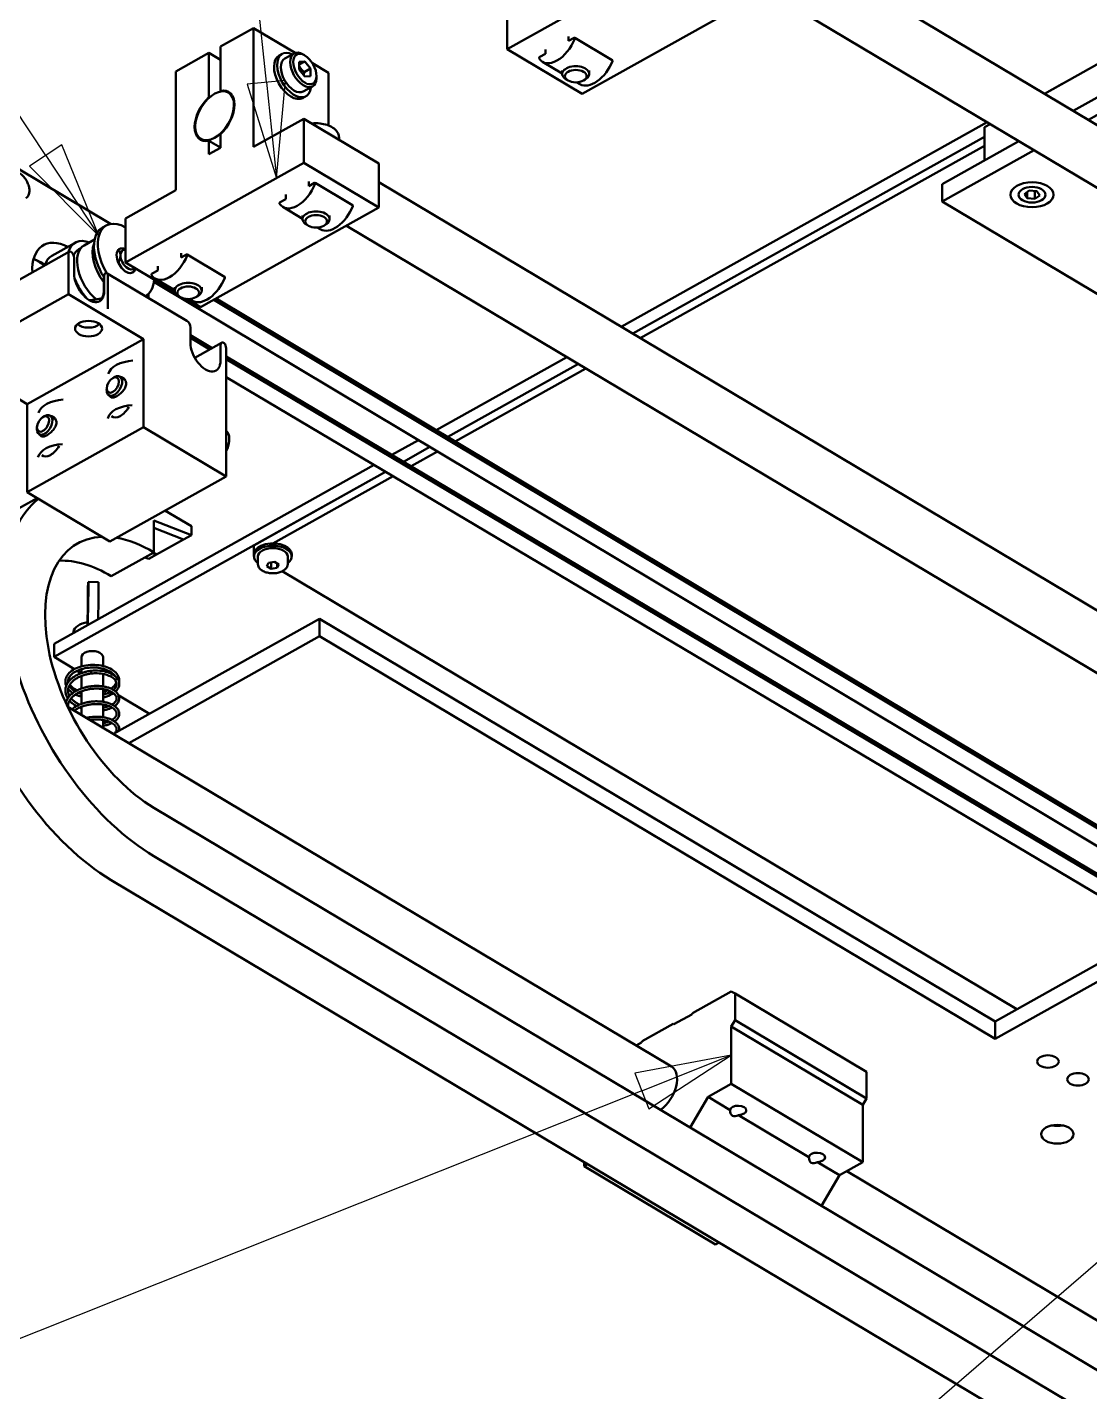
# Model space of a CAD drawing. Header units: millimetres. Extents: x -2685 to 3000, y -4484 to 2121.
# Drawn here: x 2068.2 to 2265.2, y 578.8 to 831.8 of the extents above; entities that cross this region are included whole.
import ezdxf

# ---------------------------------------------------------------- set-up
doc = ezdxf.new("R2010")
doc.units = ezdxf.units.MM
doc.header["$LTSCALE"] = 7.142857
doc.layers.add('Symbol (ISO)', color=7, linetype='Continuous', lineweight=25)
doc.layers.add('Visible (ISO)', color=7, linetype='Continuous', lineweight=50)

# ---------------------------------------------------------------- blocks, each defined once
blk = doc.blocks.new('Balloon19')
at = {"layer": 'Symbol (ISO)'}
for p, q in [((307.822, 89.769), (305.315, 89.308)), ((305.5, 88.844), (307.822, 89.769)), ((305.685, 88.379), (307.822, 89.769)), ((305.315, 89.308), (305.685, 88.379)), ((305.5, 88.844), (253.105, 67.97))]:
    blk.add_line(p, q, dxfattribs=at)
at = {"layer": 'Symbol (ISO)', "flags": 128}
blk.add_lwpolyline([(305.685, 88.379), (307.822, 89.769)], dxfattribs=at)
at = {"layer": 'Symbol (ISO)'}
blk.add_solid([(305.685, 88.379), (307.822, 89.769), (305.315, 89.308), (305.685, 88.379)], dxfattribs=at)
blk = doc.blocks.new('Balloon21')
at = {"layer": 'Symbol (ISO)'}
for p, q in [((290.029, 113.124), (274.11, 137.153)), ((290.446, 113.4), (289.612, 112.848)), ((291.409, 111.04), (290.446, 113.4)), ((290.029, 113.124), (291.409, 111.04)), ((289.612, 112.848), (291.409, 111.04))]:
    blk.add_line(p, q, dxfattribs=at)
at = {"layer": 'Symbol (ISO)', "flags": 128}
blk.add_lwpolyline([(289.612, 112.848), (291.409, 111.04)], dxfattribs=at)
at = {"layer": 'Symbol (ISO)'}
blk.add_solid([(289.612, 112.848), (291.409, 111.04), (290.446, 113.4), (289.612, 112.848)], dxfattribs=at)
blk = doc.blocks.new('Balloon22')
at = {"layer": 'Symbol (ISO)'}
blk.add_line((321.123, 87.676), (291.46, 62.058), dxfattribs=at)
blk = doc.blocks.new('Balloon24')
at = {"layer": 'Symbol (ISO)'}
for p, q in [((295.757, 115.022), (293.189, 139.787)), ((296.254, 115.073), (295.259, 114.97)), ((295.259, 114.97), (296.015, 112.535)), ((295.757, 115.022), (296.015, 112.535)), ((296.015, 112.535), (296.254, 115.073))]:
    blk.add_line(p, q, dxfattribs=at)
at = {"layer": 'Symbol (ISO)', "flags": 128}
blk.add_lwpolyline([(295.259, 114.97), (296.015, 112.535)], dxfattribs=at)
at = {"layer": 'Symbol (ISO)'}
blk.add_solid([(295.259, 114.97), (296.015, 112.535), (296.254, 115.073), (295.259, 114.97)], dxfattribs=at)

msp = doc.modelspace()

# ---------------------------------------------------------------- linework, layer by layer
at = {"layer": 'Visible (ISO)'}
for p, q in [((2157.19, 827.748), (2197.42, 850.239)), ((2379.453, 746.33), (2211.333, 846.571)), ((2211.333, 841.943), (2171.103, 819.453)), ((2374.332, 737.741), (2205.261, 838.549)), ((2157.19, 835.913), (2157.19, 827.748)), ((2110.135, 831.652), (2104.029, 828.238)), ((2110.135, 809.607), (2110.135, 831.652)), ((2110.135, 831.652), (2117.882, 827.033)), ((2168.571, 829.268), (2168.571, 830.092)), ((2169.592, 829.839), (2168.571, 829.268)), ((2169.695, 829.847), (2176.651, 825.7)), ((2256.766, 819.482), (2278.352, 831.55)), ((2262.094, 816.305), (2287.03, 830.246)), ((2104.029, 828.238), (2104.029, 820.013)), ((2157.19, 827.748), (2171.103, 819.453)), ((2164.26, 827.682), (2164.26, 826.858)), ((2101.873, 827.033), (2095.767, 823.62)), ((2101.873, 818.809), (2101.873, 827.033)), ((2101.873, 827.033), (2104.029, 825.748)), ((2114.895, 826.533), (2115.47, 826.854)), ((2117.682, 826.946), (2115.958, 825.982)), ((2118.634, 824.882), (2119.678, 825.465)), ((2118.634, 825.38), (2119.678, 825.465)), ((2118.634, 823.966), (2118.634, 825.38)), ((2119.643, 826.602), (2119.352, 826.771)), ((2119.678, 825.465), (2120.721, 824.136)), ((2121.091, 825.119), (2124.048, 823.357)), ((2164.26, 826.858), (2163.239, 826.287)), ((2163.721, 825.39), (2167.394, 823.201)), ((2287.03, 826.98), (2264.921, 814.62)), ((2095.767, 823.62), (2095.767, 801.574)), ((2119.678, 822.637), (2118.634, 823.966)), ((2119.572, 823.494), (2120.721, 824.136)), ((2120.721, 822.722), (2119.678, 822.637)), ((2120.721, 824.136), (2120.721, 822.722)), ((2121.833, 822.686), (2121.824, 822.349)), ((2124.048, 823.357), (2124.048, 813.593)), ((2167.394, 823.798), (2167.394, 823.131)), ((2172.394, 823.798), (2172.394, 823.131)), ((2104.029, 820.013), (2104.196, 819.914)), ((2106.133, 819.312), (2105.512, 819.683)), ((2121.098, 820.836), (2119.374, 819.872)), ((2168.473, 821.91), (2168.126, 822.111)), ((2170.116, 821.578), (2170.678, 821.243)), ((2171.314, 821.91), (2171.661, 822.111)), ((2260.033, 821.309), (2256.766, 819.482)), ((2101.873, 818.809), (2101.959, 818.757)), ((2119.287, 818.677), (2119.862, 818.999)), ((2119.474, 814.828), (2110.135, 809.607)), ((2119.474, 806.663), (2119.474, 814.828)), ((2119.474, 814.828), (2133.387, 806.532)), ((2178.33, 776.265), (2246.14, 814.175)), ((2246.688, 813.848), (2245.665, 813.276)), ((2245.665, 813.276), (2245.665, 807.12)), ((2101.012, 810.723), (2100.39, 811.094)), ((2101.873, 808.254), (2101.873, 810.763)), ((2101.873, 810.763), (2104.029, 809.478)), ((2104.029, 811.968), (2104.029, 809.459)), ((2126.011, 811.335), (2126.011, 810.93)), ((2180.45, 775.001), (2245.665, 811.46)), ((2180.45, 775.001), (2245.665, 811.46)), ((2181.863, 774.158), (2245.665, 809.827)), ((2237.819, 802.734), (2252.016, 810.671)), ((2083.652, 795.336), (2061.499, 808.545)), ((2104.029, 809.459), (2101.873, 808.254)), ((2254.843, 808.986), (2237.819, 799.468)), ((2086.428, 788.188), (2119.474, 806.663)), ((2119.474, 806.663), (2133.387, 798.367)), ((2133.387, 806.532), (2133.387, 798.367)), ((2120.438, 802.359), (2120.438, 803.183)), ((2121.459, 802.93), (2120.438, 802.359)), ((2121.562, 802.939), (2128.518, 798.791)), ((2352.054, 672.683), (2133.387, 803.062)), ((2237.819, 802.734), (2237.819, 799.468)), ((2095.767, 801.574), (2086.428, 796.353)), ((2116.128, 799.949), (2115.106, 799.378)), ((2116.128, 800.773), (2116.128, 799.949)), ((2237.819, 799.468), (2376.946, 716.515)), ((2253.046, 800.866), (2253.945, 801.518)), ((2253.575, 800.091), (2253.046, 800.866)), ((2253.575, 800.091), (2253.575, 801.25)), ((2255.003, 799.967), (2253.575, 800.091)), ((2253.945, 801.518), (2255.373, 801.395)), ((2255.003, 799.967), (2255.003, 801.427)), ((2255.901, 800.619), (2255.003, 799.967)), ((2255.373, 801.395), (2255.901, 800.619)), ((2133.387, 798.367), (2100.34, 779.893)), ((2115.589, 798.482), (2119.261, 796.292)), ((2119.261, 796.889), (2119.261, 796.223)), ((2124.261, 796.889), (2124.261, 796.223)), ((2082.146, 794.656), (2082.865, 795.058)), ((2086.428, 796.353), (2086.428, 788.188)), ((2120.34, 795.002), (2119.993, 795.202)), ((2121.983, 794.669), (2122.545, 794.334)), ((2123.182, 795.002), (2123.529, 795.202)), ((2346.933, 664.094), (2127.373, 795.005)), ((2072.807, 789.435), (2077.117, 791.845)), ((2078.766, 791.356), (2080.706, 792.44)), ((2061.707, 782.168), (2076.075, 790.2)), ((2075.867, 789.742), (2075.867, 782.284)), ((2077.801, 790.623), (2078.133, 790.809)), ((2096.731, 789.106), (2096.731, 789.93)), ((2097.752, 789.677), (2096.731, 789.106)), ((2097.855, 789.685), (2104.811, 785.538)), ((2076.911, 786.153), (2076.911, 789.011)), ((2086.428, 788.188), (2095.59, 782.725)), ((2092.42, 787.52), (2092.42, 786.696)), ((2082.403, 785.652), (2082.403, 782.794)), ((2082.476, 785.692), (2082.476, 782.835)), ((2082.648, 786.131), (2082.683, 786.15)), ((2083.171, 779.562), (2083.171, 786.094)), ((2097.78, 777.384), (2083.171, 786.094)), ((2092.42, 786.696), (2091.399, 786.125)), ((2313.928, 651.614), (2091.694, 784.607)), ((2091.882, 785.228), (2095.554, 783.039)), ((2054.315, 770.236), (2075.867, 782.284)), ((2075.867, 782.284), (2089.78, 773.989)), ((2090.139, 781.94), (2090.184, 781.965)), ((2090.716, 781.596), (2090.716, 782.366)), ((2095.554, 783.635), (2095.554, 782.969)), ((2096.633, 781.748), (2096.286, 781.949)), ((2099.474, 781.748), (2099.821, 781.949)), ((2100.554, 783.635), (2100.554, 782.969)), ((2097.78, 781.419), (2100.34, 779.893)), ((2098.276, 781.416), (2098.838, 781.08)), ((2316.801, 653.221), (2102.816, 781.277)), ((2316.655, 653.798), (2103.24, 781.514)), ((2098.475, 773.295), (2098.475, 776.153)), ((2098.475, 774.679), (2102.476, 772.302)), ((2098.475, 774.189), (2102.051, 772.065)), ((2089.78, 773.989), (2068.228, 761.94)), ((2089.78, 773.989), (2089.78, 757.659)), ((2099.281, 770.516), (2104.248, 773.293)), ((2104.04, 772.835), (2104.04, 769.977)), ((2105.084, 748.534), (2105.084, 772.322)), ((2068.228, 761.94), (2054.315, 770.236)), ((2105.084, 770.753), (2526.286, 520.534)), ((2105.084, 770.263), (2526.286, 520.045)), ((2144.041, 757.096), (2168.252, 770.631)), ((2146.158, 755.83), (2170.372, 769.367)), ((2146.158, 755.83), (2170.372, 769.367)), ((2084.06, 766.74), (2084.353, 766.91)), ((2086.345, 766.445), (2085.401, 767.008)), ((2105.084, 766.95), (2524.92, 517.542)), ((2147.568, 754.986), (2171.786, 768.524)), ((2082.951, 764.88), (2082.941, 764.541)), ((2068.228, 745.61), (2068.228, 761.94)), ((2084.105, 763.124), (2083.353, 763.572)), ((2071.129, 759.511), (2071.422, 759.681)), ((2073.414, 759.216), (2072.47, 759.779)), ((2089.78, 757.659), (2068.228, 745.61)), ((2070.019, 757.651), (2070.01, 757.312)), ((2089.78, 757.659), (2105.084, 748.534)), ((2071.174, 755.895), (2070.422, 756.343)), ((2105.643, 755.099), (2105.652, 755.415)), ((2135.815, 752.497), (2140.745, 755.253)), ((2137.939, 751.235), (2142.861, 753.987)), ((2137.939, 751.235), (2142.861, 753.987)), ((2139.355, 750.394), (2144.272, 753.143)), ((2073.21, 717.498), (2132.516, 750.653)), ((2073.21, 715.048), (2134.64, 749.391)), ((2110.207, 735.732), (2134.64, 749.391)), ((2083.532, 736.485), (2105.084, 748.534)), ((2113.763, 736.087), (2136.057, 748.55)), ((2070.077, 744.508), (2064.273, 741.263)), ((2068.228, 745.61), (2083.532, 736.485)), ((2093.752, 742.199), (2098.651, 739.278)), ((2091.694, 740.353), (2098.651, 737.645)), ((2091.694, 734.444), (2091.694, 740.353)), ((2097.214, 736.842), (2091.694, 738.991)), ((2098.651, 739.278), (2098.651, 737.645)), ((2097.214, 736.842), (2092.185, 734.031)), ((2098.651, 737.645), (2097.214, 736.842)), ((2091.694, 734.444), (2083.792, 730.027)), ((2092.185, 734.031), (2090.748, 733.227)), ((2091.459, 734.313), (2092.185, 734.031)), ((2091.589, 734.386), (2092.185, 734.031)), ((2110.207, 734.099), (2110.207, 735.732)), ((2110.207, 734.099), (2110.244, 734.119)), ((2110.242, 734.078), (2110.207, 734.099)), ((2110.242, 733.658), (2110.242, 734.066)), ((2110.992, 732.27), (2110.992, 733.658)), ((2116.492, 732.27), (2116.492, 733.658)), ((2117.242, 733.658), (2117.242, 734.066)), ((2090.748, 733.227), (2090.022, 733.51)), ((2112.627, 731.852), (2112.926, 732.496)), ((2113.443, 731.381), (2112.627, 731.852)), ((2112.926, 732.496), (2114.041, 732.669)), ((2113.443, 732.576), (2113.443, 731.381)), ((2114.559, 731.553), (2113.443, 731.381)), ((2114.041, 732.669), (2114.858, 732.197)), ((2114.559, 731.553), (2114.559, 732.37)), ((2114.858, 732.197), (2114.559, 731.553)), ((2079.525, 728.951), (2081.425, 728.927)), ((2251.676, 649.749), (2115.501, 730.942)), ((2079.42, 724.627), (2079.407, 721.125)), ((2079.465, 720.994), (2079.535, 725.516)), ((2081.435, 725.491), (2081.381, 722.066)), ((2084.194, 700.777), (2122.42, 722.147)), ((2122.42, 722.147), (2247.634, 647.489)), ((2122.42, 718.881), (2122.42, 722.147)), ((2076.79, 719.686), (2076.763, 719.484)), ((2087.021, 699.091), (2122.42, 718.881)), ((2247.634, 644.223), (2122.42, 718.881)), ((2073.21, 715.048), (2073.21, 717.498)), ((2076.976, 712.803), (2073.21, 715.048)), ((2078.28, 713.315), (2078.28, 714.982)), ((2082.28, 713.37), (2082.28, 714.982)), ((2078.23, 712.055), (2077.484, 712.5)), ((2078.28, 712.073), (2078.28, 712.797)), ((2078.28, 709.212), (2078.28, 711.539)), ((2082.28, 712.409), (2082.28, 712.856)), ((2082.28, 709.595), (2082.28, 711.901)), ((2075.299, 710.767), (2075.285, 710.767)), ((2078.28, 706.351), (2078.28, 708.678)), ((2082.385, 709.577), (2082.28, 709.64)), ((2082.28, 706.734), (2082.28, 709.088)), ((2187.641, 639.097), (2075.72, 705.829)), ((2078.28, 704.303), (2078.28, 705.817)), ((2082.28, 703.873), (2082.28, 706.227)), ((2090.878, 704.513), (2085.167, 707.919)), ((2082.28, 701.918), (2082.28, 703.366)), ((2432.553, 483.851), (2091.694, 687.088)), ((2439.51, 470.722), (2091.694, 678.106)), ((2431.607, 466.304), (2083.792, 673.688)), ((2247.634, 647.489), (2277.794, 664.35)), ((2280.626, 662.667), (2247.634, 644.223)), ((2191.545, 649.031), (2198.729, 653.048)), ((2199.448, 652.633), (2198.729, 653.048)), ((2199.448, 652.633), (2199.448, 647.734)), ((2223.795, 638.116), (2199.448, 652.633)), ((2191.402, 648.788), (2188.097, 646.94)), ((2191.402, 648.788), (2191.545, 649.031)), ((2198.729, 646.516), (2199.448, 647.734)), ((2199.448, 647.734), (2223.795, 633.217)), ((2182.206, 643.81), (2187.953, 647.023)), ((2187.953, 647.023), (2188.097, 646.94)), ((2198.729, 646.516), (2198.729, 635.901)), ((2223.077, 631.999), (2198.729, 646.516)), ((2247.634, 644.223), (2247.634, 647.489)), ((2181.072, 643.013), (2182.063, 643.567)), ((2182.063, 643.567), (2182.206, 643.81)), ((2223.795, 638.116), (2223.795, 633.217)), ((2198.729, 635.901), (2194.419, 633.491)), ((2223.077, 621.384), (2198.729, 635.901)), ((2194.419, 633.491), (2191.08, 627.829)), ((2198.511, 631.052), (2194.419, 633.491)), ((2223.795, 633.217), (2223.077, 631.999)), ((2213.119, 622.342), (2200.066, 630.124)), ((2223.077, 631.999), (2223.077, 621.384)), ((2171.43, 620.639), (2171.43, 621.434)), ((2172.118, 621.024), (2171.43, 620.639)), ((2195.777, 606.123), (2171.43, 620.639)), ((2218.766, 618.974), (2214.674, 621.414)), ((2223.077, 621.384), (2218.766, 618.974)), ((2218.766, 618.974), (2215.427, 613.312)), ((2281.551, 583.103), (2220.12, 619.731)), ((2196.465, 606.507), (2195.777, 606.123))]:
    msp.add_line(p, q, dxfattribs=at)
for centre, major_axis, ratio, start_param, end_param in [((2169.592, 829.676), (0.102, 0.172), 0.5865704, 4.9982225, 7.0767642), ((2117.666, 822.927), (2.196, -3.928), 0.5679804, 2.4619188, 6.9628591), ((2119.39, 823.891), (1.708, -3.055), 0.5679804, 2.3799669, 7.044811), ((2166.415, 829.909), (-2.694, -4.518), 0.5865704, 6.0137133, 8.1398151), ((2117.091, 822.605), (2.196, -3.928), 0.5679804, 3.1415927, 6.2831853), ((2117.666, 822.927), (1.708, -3.055), 0.5679804, 3.1415927, 6.2831853), ((2163.239, 826.124), (-0.102, -0.172), 0.5865704, 3.9351715, 6.0137133), ((2169.894, 823.131), (2.5, 0), 0.5773503, 5.4977871, 10.2101761), ((2173.372, 825.761), (-2.694, -4.518), 0.5865704, 0, 1.8566298), ((2176.549, 825.528), (0.102, 0.172), 0.5865704, 4.9982225, 6.2831853), ((2102.951, 815.388), (2.637, 4.423), 0.5865704, 4.2307174, 6.7812183), ((2102.951, 815.388), (-2.637, -4.423), 0.5865704, 4.2307174, 6.7812183), ((2118.283, 803), (-2.694, -4.518), 0.5865704, 6.0137133, 8.1398151), ((2121.459, 802.767), (0.102, 0.172), 0.5865704, 4.9982225, 7.0767642), ((2115.106, 799.215), (-0.102, -0.172), 0.5865704, 3.9351715, 6.0137133), ((2121.761, 796.223), (2.5, 0), 0.5773503, 5.4977871, 10.2101761), ((2125.239, 798.852), (-2.694, -4.518), 0.5865704, 0, 1.8566298), ((2128.416, 798.619), (0.102, 0.172), 0.5865704, 4.9982225, 6.2831853), ((2085.806, 788.11), (-3.66, 6.546), 0.5679804, 0, 1.6536186), ((2086.524, 788.512), (-3.66, 6.546), 0.5679804, 5.5242235, 7.8922592), ((2076.108, 782.688), (-4.88, 8.729), 0.5679804, 5.5604511, 7.1367621), ((2080.777, 785.299), (-3.66, 6.546), 0.5679804, 5.7019312, 6.7856692), ((2076.467, 782.889), (-3.66, 6.546), 0.5679804, 0, 0.5024839), ((2076.563, 789.327), (-0.488, 0.873), 0.5679804, 6.0293074, 7.076505), ((2076.215, 789.425), (0.488, -0.873), 0.5679804, 0.7933197, 2.364116), ((2080.777, 785.299), (-2.977, 5.324), 0.5679804, 0, 0.4224643), ((2081.825, 785.885), (-3.059, 5.471), 0.5679804, 0, 2.1814361), ((2084.699, 787.491), (3.059, -5.471), 0.5679804, 3.5834167, 4.9512776), ((2086.524, 788.512), (-1.22, 2.182), 0.5679804, 5.5612787, 10.0302892), ((2086.524, 788.512), (-1.22, 2.182), 0.5679804, 5.5612787, 6.4330039), ((2086.884, 788.712), (0.976, -1.746), 0.5679804, 2.6978881, 6.5672728), ((2094.576, 789.746), (-2.694, -4.518), 0.5865704, 6.0137133, 8.1398151), ((2097.752, 789.513), (0.102, 0.172), 0.5865704, 4.9982225, 7.0767642), ((2071.079, 779.877), (-4.88, 8.729), 0.5679804, 5.4431312, 5.7512831), ((2086.524, 788.512), (1.22, -2.182), 0.5679804, 4.5784134, 6.8886966), ((2079.693, 784.494), (1.952, -3.491), 0.5679804, 3.9349123, 7.076505), ((2080.777, 785.299), (2.977, -5.324), 0.5679804, 4.4075804, 5.1642584), ((2083.171, 785.278), (-0.488, 0.873), 0.5679804, 5.5057086, 7.076505), ((2086.524, 788.512), (3.66, -6.546), 0.5679804, 6.2709204, 7.0142293), ((2091.399, 785.961), (-0.102, -0.172), 0.5865704, 3.9351715, 6.0137133), ((2098.054, 782.969), (2.5, 0), 0.5773503, 5.4977871, 10.2101761), ((2101.532, 785.599), (-2.694, -4.518), 0.5865704, 0, 1.8566298), ((2104.709, 785.366), (0.102, 0.172), 0.5865704, 4.9982225, 6.2831853), ((2079.579, 784.086), (5, 0), 0.5773503, 4.7443718, 5.2443881), ((2079.579, 777.554), (-2.5, 0), 0.5773503, 0.6012642, 2.5403284), ((2097.78, 776.567), (0.488, -0.873), 0.5679804, 0.7933197, 2.364116), ((2101.258, 771.636), (1.952, -3.491), 0.5679804, 3.9349123, 7.076505), ((2104.736, 772.42), (-0.488, 0.873), 0.5679804, 5.5057086, 7.076505), ((2104.388, 772.737), (0.488, -0.873), 0.5679804, 0.7933197, 1.8405172), ((2088.442, 767.015), (-5.26, 0.074), 0.5681313, 4.8403968, 6.1390774), ((2084.377, 765.29), (-1.024, -1.718), 0.5865704, 5.4732362, 10.234727), ((2075.511, 759.786), (-5.26, 0.074), 0.5681313, 4.8403968, 6.1390774), ((2088.326, 758.787), (-5.26, 0.074), 0.5681313, 4.8403968, 6.1390774), ((2085.47, 762.189), (-1.536, -2.577), 0.5865704, 6.2197693, 7.9015588), ((2071.446, 758.061), (-1.024, -1.718), 0.5865704, 5.4732362, 10.234727), ((2103.139, 754.104), (1.792, 3.006), 0.5865704, 4.8197443, 6.1921914), ((2075.395, 751.558), (-5.26, 0.074), 0.5681313, 4.8403968, 6.1390774), ((2072.538, 754.96), (-1.536, -2.577), 0.5865704, 6.2197693, 7.9015588), ((2103.417, 753.938), (-1.588, -2.663), 0.5865704, 1.6394161, 2.3316436), ((2091.694, 710.766), (-19.519, 34.914), 0.5679804, 0.1008027, 2.364116), ((2083.792, 706.348), (-19.519, 34.914), 0.5679804, 0, 2.364116), ((2091.694, 710.766), (-14.151, 25.313), 0.5679804, 5.9992576, 8.6473013), ((2091.694, 710.766), (14.151, -25.313), 0.5679804, 2.364116, 2.7176134), ((2113.742, 733.658), (3.5, 0), 0.5773503, 5.616239, 10.0917243), ((2113.742, 734.066), (3.5, 0), 0.5773503, 0, 3.1415927), ((2113.742, 733.658), (-2.75, 0), 0.5773503, 3.1415927, 6.2831853), ((2083.792, 706.348), (-14.151, 25.313), 0.5679804, 5.5057086, 6.0047795), ((2079.486, 725.951), (0.039, 3), 0.0182377, 4.5669736, 8.3115474), ((2081.386, 725.927), (0.039, 3), 0.0182377, 4.5669736, 6.2831853), ((2080.28, 719.531), (-3.5, 0), 0.5773503, 4.9641488, 6.20625), ((2080.28, 714.982), (2, 0), 0.5773503, 0, 3.1415927), ((2080.06, 712.235), (-0.03, 0.248), 0.029812, 5.3287533, 6.2831853), ((2080.06, 712.235), (0.03, -0.248), 0.029812, 0, 2.1871606), ((2084.58, 711.083), (-0.177, -0.176), 0.8013622, 6.2635318, 8.8059065), ((2084.58, 711.083), (0.177, 0.176), 0.8013622, 5.6643138, 6.2651099), ((2075.535, 710.776), (-0.249, -0.017), 0.7427425, 6.2405401, 6.4883918), ((2083.79, 708.376), (0.11, -0.224), 0.6666362, 3.9715697, 6.3140704), ((2083.79, 708.376), (-0.11, 0.224), 0.6666362, 0.03315, 0.829977), ((2185.08, 634.802), (2.561, 4.295), 0.5865704, 4.0896117, 6.2831853), ((2200.007, 631.806), (-1.073, -1.83), 0.5726841, 5.4380273, 7.1201647), ((2200.007, 630.99), (-1.5, 0), 0.5773503, 1.6103667, 6.2114147), ((2259.163, 629.825), (3, 0), 0.5773503, 4.3725521, 5.0522259), ((2214.615, 623.096), (-1.073, -1.83), 0.5726841, 5.4380273, 7.1201647), ((2214.615, 622.279), (-1.5, 0), 0.5773503, 1.6103667, 6.2114147)]:
    msp.add_ellipse(centre, major_axis=major_axis, ratio=ratio, start_param=start_param, end_param=end_param, dxfattribs=at)
for centre, major_axis, ratio in [((2119.678, 824.051), (-1.513, 2.706), 0.5679804), ((2169.894, 822.731), (2.009, 0), 0.5773503), ((2102.951, 815.388), (-2.561, -4.295), 0.5865704), ((2254.474, 800.743), (4, 0), 0.5773503), ((2254.474, 800.743), (-2.5, 0), 0.5773503), ((2121.761, 795.822), (2.009, 0), 0.5773503), ((2098.054, 782.568), (2.009, 0), 0.5773503), ((2079.579, 775.921), (-2.5, 0), 0.5773503), ((2084.078, 765.468), (0.804, 1.349), 0.5865704), ((2071.147, 758.239), (0.804, 1.349), 0.5865704), ((2257.418, 640.049), (-2, 0), 0.5773503), ((2262.983, 636.731), (-2, 0), 0.5773503), ((2259.163, 626.559), (-3, 0), 0.5773503)]:
    msp.add_ellipse(centre, major_axis=major_axis, ratio=ratio, dxfattribs=at)
for points, weights in [([(2119.572, 823.494), (2118.953, 823.991), (2118.634, 824.603)], [1, 1.13408664146, 1.03573417694]), ([(2119.48, 822.888), (2119.496, 823.156), (2119.572, 823.494)], [1.07317398829, 1.05937705435, 1]), ([(2085.133, 790.566), (2085.492, 790.086), (2085.492, 789.542)], [5.11111111113, 5.74999999999, 5.75]), ([(2085.492, 789.542), (2085.492, 788.998), (2085.133, 788.116)], [5.75, 5.74999999999, 5.11111111113]), ([(2079.407, 720.962), (2079.407, 721.044), (2079.407, 721.125)], [1.00064523065, 1.00056525202, 1.0004735734])]:
    msp.add_rational_spline(points, weights, degree=2, dxfattribs=at)
for points, knots in [([(2126.011, 811.335), (2126.011, 811.601), (2125.949, 811.865), (2125.712, 812.375), (2125.528, 812.617), (2125.043, 813.074), (2124.729, 813.281), (2124.007, 813.628), (2123.596, 813.763), (2122.732, 813.947), (2122.279, 813.996), (2121.529, 814.003), (2121.233, 813.987), (2120.943, 813.952)], [0.8014983, 0.8014983, 0.8014983, 0.8014983, 1.0641069, 1.0641069, 1.3509415, 1.3509415, 1.6787717, 1.6787717, 2.0189694, 2.0189694, 2.3565103, 2.3565103, 2.5761248, 2.5761248, 2.5761248, 2.5761248]), ([(2065.277, 804.896), (2065.424, 804.978), (2065.59, 805.025), (2065.948, 805.049), (2066.141, 805.02), (2066.548, 804.887), (2066.763, 804.772), (2067.183, 804.471), (2067.387, 804.281), (2067.761, 803.85), (2067.931, 803.609), (2068.221, 803.1), (2068.342, 802.832), (2068.523, 802.291), (2068.583, 802.019), (2068.635, 801.494), (2068.625, 801.24), (2068.528, 800.782), (2068.441, 800.575), (2068.216, 800.278), (2068.097, 800.172), (2067.96, 800.095)], [0.7933197, 0.7933197, 0.7933197, 0.7933197, 1.0569124, 1.0569124, 1.3454786, 1.3454786, 1.6743009, 1.6743009, 2.0135799, 2.0135799, 2.3498562, 2.3498562, 2.6844351, 2.6844351, 3.020443, 3.020443, 3.3595928, 3.3595928, 3.6903101, 3.6903101, 3.9349123, 3.9349123, 3.9349123, 3.9349123]), ([(2071.409, 787.592), (2071.363, 787.627), (2071.317, 787.662), (2070.7, 788.123), (2070.119, 788.479), (2069.54, 788.757)], [2.99581145, 2.99581145, 2.99581145, 2.99581145, 3.01410776, 3.01410776, 3.24039938, 3.24039938, 3.24039938, 3.24039938]), ([(2082.648, 786.131), (2082.646, 786.13), (2082.645, 786.129), (2082.573, 786.087), (2082.51, 786.022), (2082.425, 785.856), (2082.403, 785.755), (2082.403, 785.652)], [0.225873625, 0.225873625, 0.225873625, 0.225873625, 0.226668686, 0.226668686, 0.264448211, 0.264448211, 0.302227737, 0.302227737, 0.302227737, 0.302227737]), ([(2082.403, 782.794), (2082.403, 782.304), (2082.286, 781.84), (2081.895, 781.262), (2081.71, 781.083), (2081.49, 780.93)], [0, 0, 0, 0, 0.18020567, 0.18020567, 0.28163646, 0.28163646, 0.28163646, 0.28163646]), ([(2085.454, 766.976), (2085.641, 766.959), (2085.819, 766.897), (2086.139, 766.702), (2086.295, 766.546), (2086.505, 766.166), (2086.558, 765.942), (2086.552, 765.499), (2086.492, 765.254), (2086.27, 764.777), (2086.109, 764.545), (2085.76, 764.14), (2085.548, 763.939), (2085.115, 763.591), (2084.894, 763.445), (2084.507, 763.236), (2084.319, 763.161), (2084.004, 763.104), (2083.877, 763.122), (2083.705, 763.228), (2083.642, 763.311), (2083.597, 763.427)], [0.41352183, 0.41352183, 0.41352183, 0.41352183, 0.48440476, 0.48440476, 0.56519483, 0.56519483, 0.64598489, 0.64598489, 0.72677496, 0.72677496, 0.80756503, 0.80756503, 0.88827119, 0.88827119, 0.96897734, 0.96897734, 1.0496835, 1.0496835, 1.13038965, 1.13038965, 1.19813281, 1.19813281, 1.19813281, 1.19813281]), ([(2072.523, 759.747), (2072.71, 759.73), (2072.888, 759.668), (2073.208, 759.473), (2073.363, 759.317), (2073.574, 758.937), (2073.627, 758.713), (2073.621, 758.27), (2073.561, 758.025), (2073.339, 757.548), (2073.177, 757.316), (2072.829, 756.911), (2072.617, 756.709), (2072.183, 756.362), (2071.962, 756.216), (2071.576, 756.007), (2071.388, 755.932), (2071.073, 755.874), (2070.945, 755.892), (2070.774, 755.999), (2070.711, 756.081), (2070.666, 756.198)], [0.41352183, 0.41352183, 0.41352183, 0.41352183, 0.48440476, 0.48440476, 0.56519483, 0.56519483, 0.64598489, 0.64598489, 0.72677496, 0.72677496, 0.80756503, 0.80756503, 0.88827119, 0.88827119, 0.96897734, 0.96897734, 1.0496835, 1.0496835, 1.13038965, 1.13038965, 1.19813281, 1.19813281, 1.19813281, 1.19813281]), ([(2116.492, 732.27), (2116.492, 732.098), (2116.452, 731.928), (2116.297, 731.598), (2116.177, 731.442), (2115.86, 731.148), (2115.656, 731.014), (2115.187, 730.792), (2114.921, 730.705), (2114.362, 730.588), (2114.069, 730.557), (2113.482, 730.553), (2113.189, 730.579), (2112.629, 730.687), (2112.362, 730.769), (2111.879, 730.985), (2111.663, 731.119), (2111.312, 731.432), (2111.175, 731.61), (2111.026, 731.955), (2110.992, 732.112), (2110.992, 732.27)], [0.7853982, 0.7853982, 0.7853982, 0.7853982, 1.0511925, 1.0511925, 1.340817, 1.340817, 1.668912, 1.668912, 2.0076228, 2.0076228, 2.343756, 2.343756, 2.6783154, 2.6783154, 3.0142309, 3.0142309, 3.3528831, 3.3528831, 3.6824828, 3.6824828, 3.9269908, 3.9269908, 3.9269908, 3.9269908]), ([(2075.286, 710.346), (2075.285, 710.351), (2075.285, 710.356), (2075.284, 710.376), (2075.283, 710.392), (2075.28, 710.455), (2075.279, 710.502), (2075.285, 710.693), (2075.305, 710.836), (2075.421, 711.291), (2075.583, 711.598), (2076.043, 712.161), (2076.351, 712.424), (2077.086, 712.884), (2077.529, 713.083), (2078.482, 713.386), (2079.006, 713.492), (2080.062, 713.6), (2080.607, 713.604), (2081.654, 713.511), (2082.168, 713.414), (2083.105, 713.132), (2083.54, 712.944), (2084.278, 712.495), (2084.59, 712.229), (2085.048, 711.647), (2085.2, 711.323), (2085.291, 710.783), (2085.287, 710.567), (2085.246, 710.356)], [0, 0, 0, 0, 0.0021086, 0.0021086, 0.0094796, 0.0094796, 0.0315981, 0.0315981, 0.0981075, 0.0981075, 0.2474788, 0.2474788, 0.4010177, 0.4010177, 0.5614861, 0.5614861, 0.7222563, 0.7222563, 0.8818536, 0.8818536, 1.0409888, 1.0409888, 1.2006359, 1.2006359, 1.3615239, 1.3615239, 1.5218448, 1.5218448, 1.6241467, 1.6241467, 1.6241467, 1.6241467]), ([(2075.723, 707.371), (2075.656, 707.475), (2075.596, 707.582), (2075.457, 707.867), (2075.392, 708.048), (2075.305, 708.413), (2075.282, 708.595), (2075.278, 708.959), (2075.297, 709.14), (2075.375, 709.499), (2075.434, 709.676), (2075.594, 710.026), (2075.694, 710.198), (2075.934, 710.532), (2076.074, 710.694), (2076.39, 711.004), (2076.567, 711.152), (2076.952, 711.429), (2077.16, 711.557), (2077.601, 711.794), (2077.834, 711.901), (2078.319, 712.091), (2078.57, 712.175), (2079.023, 712.3), (2079.222, 712.347), (2079.623, 712.426), (2079.826, 712.458), (2080.03, 712.483)], [26.8028933, 26.8028933, 26.8028933, 26.8028933, 26.9000464, 26.9000464, 27.0576359, 27.0576359, 27.2114004, 27.2114004, 27.363462, 27.363462, 27.516944, 27.516944, 27.6740405, 27.6740405, 27.8349632, 27.8349632, 27.9984663, 27.9984663, 28.1631156, 28.1631156, 28.3279969, 28.3279969, 28.4927176, 28.4927176, 28.6175848, 28.6175848, 28.742452, 28.742452, 28.742452, 28.742452]), ([(2076.05, 707.798), (2075.977, 707.932), (2075.918, 708.067), (2075.824, 708.361), (2075.794, 708.519), (2075.773, 708.841), (2075.784, 709.004), (2075.846, 709.327), (2075.898, 709.487), (2076.04, 709.799), (2076.129, 709.95), (2076.342, 710.24), (2076.465, 710.379), (2076.741, 710.645), (2076.894, 710.772), (2077.228, 711.011), (2077.409, 711.123), (2077.793, 711.33), (2077.997, 711.425), (2078.424, 711.597), (2078.647, 711.674), (2079.072, 711.797), (2079.272, 711.846), (2079.678, 711.928), (2079.884, 711.962), (2080.091, 711.987)], [26.859885, 26.859885, 26.859885, 26.859885, 27.0057958, 27.0057958, 27.1742195, 27.1742195, 27.3471012, 27.3471012, 27.5182535, 27.5182535, 27.6834785, 27.6834785, 27.8438916, 27.8438916, 28.001854, 28.001854, 28.1589591, 28.1589591, 28.3159981, 28.3159981, 28.4732729, 28.4732729, 28.6078624, 28.6078624, 28.742452, 28.742452, 28.742452, 28.742452]), ([(2084.551, 711.452), (2084.539, 711.471), (2084.527, 711.49), (2084.344, 711.762), (2084.085, 712.01), (2083.458, 712.422), (2083.094, 712.595), (2082.296, 712.867), (2081.851, 712.969), (2080.931, 713.088), (2080.444, 713.106), (2079.491, 713.055), (2079.012, 712.985), (2078.127, 712.766), (2077.709, 712.615), (2076.987, 712.254), (2076.674, 712.04), (2076.19, 711.583), (2076.012, 711.335), (2075.821, 710.891), (2075.78, 710.692), (2075.78, 710.458), (2075.781, 710.421), (2075.784, 710.383)], [0.5200354, 0.5200354, 0.5200354, 0.5200354, 0.5316497, 0.5316497, 0.6875602, 0.6875602, 0.8297604, 0.8297604, 0.971501, 0.971501, 1.1145657, 1.1145657, 1.2582867, 1.2582867, 1.401787, 1.401787, 1.5442728, 1.5442728, 1.685843, 1.685843, 1.7977347, 1.7977347, 1.8187752, 1.8187752, 1.8187752, 1.8187752]), ([(2080.03, 712.483), (2080.571, 712.539), (2081.123, 712.542), (2082.156, 712.448), (2082.65, 712.351), (2083.532, 712.073), (2083.931, 711.889), (2084.449, 711.545), (2084.617, 711.406), (2084.759, 711.257)], [0, 0, 0, 0, 0.16319985, 0.16319985, 0.32346456, 0.32346456, 0.48465762, 0.48465762, 0.57885532, 0.57885532, 0.57885532, 0.57885532]), ([(2084.4, 710.909), (2084.209, 711.11), (2083.94, 711.304), (2083.298, 711.624), (2082.921, 711.757), (2082.098, 711.947), (2081.642, 712.007), (2080.821, 712.036), (2080.453, 712.024), (2080.091, 711.987)], [0, 0, 0, 0, 0.14654439, 0.14654439, 0.28858843, 0.28858843, 0.43171354, 0.43171354, 0.54110858, 0.54110858, 0.54110858, 0.54110858]), ([(2084.189, 708.95), (2084.278, 709.026), (2084.358, 709.105), (2084.605, 709.391), (2084.715, 709.607), (2084.773, 709.888), (2084.78, 709.96), (2084.78, 710.248), (2084.712, 710.469), (2084.523, 710.762), (2084.465, 710.837), (2084.398, 710.91)], [0.08946761, 0.08946761, 0.08946761, 0.08946761, 0.14424682, 0.14424682, 0.28605221, 0.28605221, 0.33456543, 0.33456543, 0.48144323, 0.48144323, 0.53232111, 0.53232111, 0.53232111, 0.53232111]), ([(2084.762, 711.254), (2085.005, 710.987), (2085.173, 710.683), (2085.308, 710.076), (2085.286, 709.768), (2085.082, 709.211), (2084.909, 708.953), (2084.656, 708.699), (2084.631, 708.676), (2084.606, 708.652)], [0, 0, 0, 0, 0.16192636, 0.16192636, 0.31362722, 0.31362722, 0.45639152, 0.45639152, 0.4712255, 0.4712255, 0.4712255, 0.4712255]), ([(2075.45, 709.698), (2075.443, 709.712), (2075.437, 709.727), (2075.351, 709.938), (2075.302, 710.142), (2075.286, 710.346)], [0.47667203, 0.47667203, 0.47667203, 0.47667203, 0.48372203, 0.48372203, 0.57924879, 0.57924879, 0.57924879, 0.57924879]), ([(2075.368, 706.591), (2075.409, 706.736), (2075.462, 706.88), (2075.611, 707.197), (2075.714, 707.368), (2075.958, 707.701), (2076.101, 707.862), (2076.422, 708.171), (2076.601, 708.317), (2076.989, 708.592), (2077.199, 708.719), (2077.643, 708.953), (2077.877, 709.059), (2078.364, 709.246), (2078.616, 709.329), (2079.133, 709.468), (2079.396, 709.525), (2079.929, 709.614), (2080.197, 709.646), (2080.733, 709.684), (2081, 709.69), (2081.525, 709.678), (2081.783, 709.659), (2082.285, 709.598), (2082.529, 709.555), (2082.997, 709.447), (2083.22, 709.382), (2083.641, 709.229), (2083.838, 709.142), (2084.201, 708.949), (2084.367, 708.842), (2084.661, 708.613), (2084.789, 708.49), (2085.001, 708.232), (2085.086, 708.098), (2085.209, 707.828), (2085.248, 707.693), (2085.285, 707.425), (2085.284, 707.294), (2085.244, 707.034), (2085.205, 706.906), (2085.09, 706.653), (2085.012, 706.528), (2084.816, 706.282), (2084.696, 706.163), (2084.513, 706.014), (2084.465, 705.977), (2084.415, 705.941)], [21.1181427, 21.1181427, 21.1181427, 21.1181427, 21.2431933, 21.2431933, 21.4005366, 21.4005366, 21.5616597, 21.5616597, 21.7252698, 21.7252698, 21.8899532, 21.8899532, 22.0548317, 22.0548317, 22.2195379, 22.2195379, 22.3840011, 22.3840011, 22.5482921, 22.5482921, 22.7125472, 22.7125472, 22.8769395, 22.8769395, 23.0416694, 23.0416694, 23.2069423, 23.2069423, 23.3728696, 23.3728696, 23.5391065, 23.5391065, 23.7038588, 23.7038588, 23.8625923, 23.8625923, 24.0106099, 24.0106099, 24.1503233, 24.1503233, 24.2903086, 24.2903086, 24.4383436, 24.4383436, 24.5964892, 24.5964892, 24.6500264, 24.6500264, 24.6500264, 24.6500264]), ([(2075.786, 705.79), (2075.785, 705.805), (2075.784, 705.82), (2075.774, 705.997), (2075.786, 706.16), (2075.851, 706.484), (2075.904, 706.644), (2076.049, 706.954), (2076.139, 707.105), (2076.354, 707.394), (2076.478, 707.533), (2076.757, 707.798), (2076.911, 707.924), (2077.247, 708.162), (2077.428, 708.273), (2077.815, 708.48), (2078.019, 708.574), (2078.448, 708.745), (2078.671, 708.821), (2079.13, 708.952), (2079.366, 709.007), (2079.844, 709.096), (2080.087, 709.129), (2080.571, 709.174), (2080.814, 709.186), (2081.292, 709.187), (2081.527, 709.176), (2081.985, 709.135), (2082.207, 709.103), (2082.633, 709.022), (2082.836, 708.972), (2083.216, 708.855), (2083.394, 708.788), (2083.721, 708.642), (2083.869, 708.562), (2084.134, 708.393), (2084.25, 708.304), (2084.448, 708.12), (2084.53, 708.025), (2084.662, 707.83), (2084.71, 707.73), (2084.774, 707.521), (2084.786, 707.413), (2084.768, 707.187), (2084.735, 707.07), (2084.623, 706.847), (2084.55, 706.741), (2084.369, 706.542), (2084.263, 706.449), (2084.078, 706.314), (2084.011, 706.269), (2083.94, 706.226)], [20.8812908, 20.8812908, 20.8812908, 20.8812908, 20.8971233, 20.8971233, 21.0700672, 21.0700672, 21.2410432, 21.2410432, 21.4060586, 21.4060586, 21.5663469, 21.5663469, 21.724257, 21.724257, 21.88135, 21.88135, 22.0383943, 22.0383943, 22.1956794, 22.1956794, 22.3532483, 22.3532483, 22.5110263, 22.5110263, 22.6688813, 22.6688813, 22.8266474, 22.8266474, 22.9841306, 22.9841306, 23.1411151, 23.1411151, 23.2973966, 23.2973966, 23.45291, 23.45291, 23.608124, 23.608124, 23.7650926, 23.7650926, 23.9298285, 23.9298285, 24.1143858, 24.1143858, 24.3117649, 24.3117649, 24.4841313, 24.4841313, 24.6430642, 24.6430642, 24.7235699, 24.7235699, 24.7235699, 24.7235699]), ([(2076.672, 708.365), (2076.456, 708.504), (2076.26, 708.655), (2075.986, 708.912), (2075.892, 709.014), (2075.806, 709.119)], [0.22982342, 0.22982342, 0.22982342, 0.22982342, 0.32269395, 0.32269395, 0.37871809, 0.37871809, 0.37871809, 0.37871809]), ([(2076.001, 709.712), (2076.038, 709.649), (2076.079, 709.586), (2076.314, 709.264), (2076.588, 709.013), (2076.991, 708.753), (2077.059, 708.712), (2077.129, 708.672)], [0.12683919, 0.12683919, 0.12683919, 0.12683919, 0.16319682, 0.16319682, 0.31556408, 0.31556408, 0.34509009, 0.34509009, 0.34509009, 0.34509009]), ([(2077.473, 708.863), (2077.217, 708.982), (2076.984, 709.116), (2076.503, 709.462), (2076.279, 709.681), (2076.114, 709.915)], [-0.45243305, -0.45243305, -0.45243305, -0.45243305, -0.35363178, -0.35363178, -0.22189507, -0.22189507, -0.22189507, -0.22189507]), ([(2077.677, 708.406), (2077.789, 708.359), (2077.906, 708.315), (2078.109, 708.245), (2078.193, 708.218), (2078.28, 708.193)], [0.416242929, 0.416242929, 0.416242929, 0.416242929, 0.457612985, 0.457612985, 0.486494648, 0.486494648, 0.486494648, 0.486494648]), ([(2083.184, 708.862), (2083.164, 708.853), (2083.144, 708.844), (2082.861, 708.718), (2082.578, 708.619), (2082.28, 708.537)], [-1.07110149, -1.07110149, -1.07110149, -1.07110149, -1.06345454, -1.06345454, -0.96409301, -0.96409301, -0.96409301, -0.96409301]), ([(2082.28, 708.057), (2082.492, 708.108), (2082.695, 708.168), (2083.175, 708.339), (2083.441, 708.461), (2083.673, 708.597)], [0.36308093, 0.36308093, 0.36308093, 0.36308093, 0.43358062, 0.43358062, 0.53992857, 0.53992857, 0.53992857, 0.53992857]), ([(2083.755, 709.175), (2083.956, 709.306), (2084.131, 709.449), (2084.487, 709.817), (2084.634, 710.054), (2084.719, 710.308), (2084.725, 710.329), (2084.731, 710.35)], [0.04928961, 0.04928961, 0.04928961, 0.04928961, 0.14409787, 0.14409787, 0.28547187, 0.28547187, 0.29821604, 0.29821604, 0.29821604, 0.29821604]), ([(2077.356, 705.941), (2077.181, 706.036), (2077.014, 706.137), (2076.658, 706.381), (2076.474, 706.527), (2076.217, 706.766), (2076.131, 706.854), (2076.05, 706.944)], [26.27875176, 26.27875176, 26.27875176, 26.27875176, 26.4101463, 26.4101463, 26.57488093, 26.57488093, 26.66545462, 26.66545462, 26.66545462, 26.66545462]), ([(2077.928, 706.214), (2077.9, 706.227), (2077.872, 706.24), (2077.642, 706.35), (2077.452, 706.455), (2077.096, 706.682), (2076.932, 706.802), (2076.633, 707.056), (2076.499, 707.188), (2076.368, 707.341), (2076.355, 707.356), (2076.342, 707.371)], [26.19076919, 26.19076919, 26.19076919, 26.19076919, 26.21230128, 26.21230128, 26.36941921, 26.36941921, 26.52643598, 26.52643598, 26.68390328, 26.68390328, 26.70137304, 26.70137304, 26.70137304, 26.70137304]), ([(2076.497, 705.366), (2076.602, 705.453), (2076.713, 705.538), (2077.027, 705.755), (2077.238, 705.881), (2077.685, 706.112), (2077.921, 706.216), (2078.41, 706.401), (2078.663, 706.482), (2079.18, 706.618), (2079.445, 706.674), (2079.978, 706.76), (2080.246, 706.79), (2080.781, 706.825), (2081.048, 706.83), (2081.572, 706.814), (2081.83, 706.794), (2082.33, 706.73), (2082.573, 706.686), (2083.038, 706.575), (2083.26, 706.508), (2083.678, 706.353), (2083.873, 706.265), (2084.232, 706.069), (2084.396, 705.961), (2084.685, 705.73), (2084.811, 705.606), (2085.018, 705.347), (2085.1, 705.213), (2085.217, 704.943), (2085.254, 704.807), (2085.286, 704.54), (2085.282, 704.409), (2085.238, 704.15), (2085.197, 704.022), (2085.077, 703.769), (2084.996, 703.644), (2084.796, 703.399), (2084.673, 703.28), (2084.495, 703.139), (2084.456, 703.109), (2084.415, 703.08)], [15.3546785, 15.3546785, 15.3546785, 15.3546785, 15.4520771, 15.4520771, 15.6167913, 15.6167913, 15.7816658, 15.7816658, 15.9463572, 15.9463572, 16.110807, 16.110807, 16.2750915, 16.2750915, 16.4393497, 16.4393497, 16.6037566, 16.6037566, 16.7685138, 16.7685138, 16.9338253, 16.9338253, 17.0997893, 17.0997893, 17.2660098, 17.2660098, 17.4305551, 17.4305551, 17.5887335, 17.5887335, 17.7360842, 17.7360842, 17.8755452, 17.8755452, 18.0158368, 18.0158368, 18.1645011, 18.1645011, 18.3231732, 18.3231732, 18.366841, 18.366841, 18.366841, 18.366841]), ([(2076.956, 705.092), (2077.002, 705.127), (2077.049, 705.161), (2077.266, 705.313), (2077.448, 705.424), (2077.836, 705.629), (2078.042, 705.723), (2078.471, 705.893), (2078.695, 705.968), (2079.155, 706.097), (2079.391, 706.152), (2079.87, 706.239), (2080.113, 706.272), (2080.597, 706.315), (2080.84, 706.326), (2081.317, 706.325), (2081.552, 706.314), (2082.009, 706.271), (2082.231, 706.239), (2082.655, 706.156), (2082.857, 706.105), (2083.236, 705.987), (2083.413, 705.92), (2083.737, 705.773), (2083.885, 705.693), (2084.147, 705.523), (2084.262, 705.434), (2084.458, 705.249), (2084.538, 705.154), (2084.668, 704.958), (2084.714, 704.858), (2084.776, 704.649), (2084.786, 704.54), (2084.765, 704.314), (2084.731, 704.197), (2084.616, 703.974), (2084.542, 703.87), (2084.358, 703.672), (2084.251, 703.578), (2084.068, 703.447), (2084.006, 703.405), (2083.94, 703.365)], [15.4016618, 15.4016618, 15.4016618, 15.4016618, 15.4466651, 15.4466651, 15.6037468, 15.6037468, 15.7607967, 15.7607967, 15.9180921, 15.9180921, 16.0756702, 16.0756702, 16.2334535, 16.2334535, 16.3913083, 16.3913083, 16.5490678, 16.5490678, 16.7065371, 16.7065371, 16.8634998, 16.8634998, 17.0197536, 17.0197536, 17.1752431, 17.1752431, 17.3304697, 17.3304697, 17.4875777, 17.4875777, 17.6527829, 17.6527829, 17.8382375, 17.8382375, 18.0351413, 18.0351413, 18.2067306, 18.2067306, 18.3654291, 18.3654291, 18.4403846, 18.4403846, 18.4403846, 18.4403846]), ([(2078.28, 707.675), (2077.885, 707.783), (2077.51, 707.922), (2077.166, 708.089), (2077.16, 708.092), (2077.154, 708.095)], [0.03370918, 0.03370918, 0.03370918, 0.03370918, 0.16251547, 0.16251547, 0.16493535, 0.16493535, 0.16493535, 0.16493535]), ([(2083.906, 708.155), (2083.528, 707.936), (2083.079, 707.754), (2082.491, 707.594), (2082.386, 707.569), (2082.28, 707.545)], [0.00015563, 0.00015563, 0.00015563, 0.00015563, 0.16455682, 0.16455682, 0.19926962, 0.19926962, 0.19926962, 0.19926962]), ([(2083.35, 705.941), (2083.311, 705.926), (2083.272, 705.911), (2083.051, 705.833), (2082.858, 705.777), (2082.533, 705.701), (2082.408, 705.676), (2082.28, 705.654)], [24.91921798, 24.91921798, 24.91921798, 24.91921798, 24.95384014, 24.95384014, 25.10983057, 25.10983057, 25.20284673, 25.20284673, 25.20284673, 25.20284673]), ([(2078.28, 705.531), (2078.252, 705.54), (2078.225, 705.551), (2078.106, 705.595), (2078.016, 705.63), (2077.928, 705.668)], [26.062203771, 26.062203771, 26.062203771, 26.062203771, 26.080594854, 26.080594854, 26.141892685, 26.141892685, 26.141892685, 26.141892685]), ([(2079.196, 703.756), (2079.382, 703.798), (2079.571, 703.834), (2080.027, 703.905), (2080.295, 703.934), (2080.83, 703.966), (2081.096, 703.969), (2081.619, 703.951), (2081.876, 703.929), (2082.375, 703.862), (2082.617, 703.816), (2083.079, 703.702), (2083.3, 703.634), (2083.714, 703.477), (2083.908, 703.387), (2084.263, 703.189), (2084.425, 703.08), (2084.709, 702.847), (2084.832, 702.722), (2085.034, 702.462), (2085.113, 702.328), (2085.225, 702.057), (2085.259, 701.922), (2085.286, 701.656), (2085.28, 701.525), (2085.254, 701.386), (2085.252, 701.377), (2085.25, 701.367)], [9.7209426, 9.7209426, 9.7209426, 9.7209426, 9.8376123, 9.8376123, 10.0018908, 10.0018908, 10.1661528, 10.1661528, 10.330575, 10.330575, 10.4953603, 10.4953603, 10.6607109, 10.6607109, 10.8267104, 10.8267104, 10.9929079, 10.9929079, 11.1572281, 11.1572281, 11.3148317, 11.3148317, 11.4615273, 11.4615273, 11.6007707, 11.6007707, 11.6111518, 11.6111518, 11.6111518, 11.6111518]), ([(2079.843, 703.37), (2080.022, 703.398), (2080.201, 703.42), (2080.623, 703.456), (2080.865, 703.466), (2081.342, 703.464), (2081.577, 703.452), (2082.033, 703.407), (2082.254, 703.374), (2082.676, 703.29), (2082.878, 703.239), (2083.255, 703.12), (2083.431, 703.052), (2083.753, 702.904), (2083.9, 702.823), (2084.16, 702.653), (2084.273, 702.563), (2084.467, 702.378), (2084.546, 702.283), (2084.673, 702.087), (2084.719, 701.987), (2084.778, 701.777), (2084.787, 701.667), (2084.762, 701.441), (2084.726, 701.324), (2084.614, 701.113), (2084.549, 701.021), (2084.468, 700.93)], [9.8390872, 9.8390872, 9.8390872, 9.8390872, 9.9558919, 9.9558919, 10.1137464, 10.1137464, 10.271499, 10.271499, 10.4289541, 10.4289541, 10.5858948, 10.5858948, 10.7421206, 10.7421206, 10.8975868, 10.8975868, 11.0528285, 11.0528285, 11.2100836, 11.2100836, 11.3757759, 11.3757759, 11.5621293, 11.5621293, 11.7584836, 11.7584836, 11.9103446, 11.9103446, 11.9103446, 11.9103446]), ([(2083.94, 705.655), (2083.802, 705.586), (2083.655, 705.522), (2083.293, 705.384), (2083.071, 705.316), (2082.658, 705.215), (2082.472, 705.178), (2082.28, 705.148)], [24.80386562, 24.80386562, 24.80386562, 24.80386562, 24.9270816, 24.9270816, 25.09307589, 25.09307589, 25.22147334, 25.22147334, 25.22147334, 25.22147334]), ([(2083.35, 703.08), (2083.305, 703.063), (2083.259, 703.046), (2083.031, 702.966), (2082.837, 702.91), (2082.518, 702.837), (2082.4, 702.814), (2082.28, 702.794)], [18.63603293, 18.63603293, 18.63603293, 18.63603293, 18.67618203, 18.67618203, 18.83220052, 18.83220052, 18.9196614, 18.9196614, 18.9196614, 18.9196614]), ([(2083.94, 702.795), (2083.79, 702.719), (2083.631, 702.65), (2083.253, 702.511), (2083.03, 702.444), (2082.629, 702.349), (2082.457, 702.315), (2082.28, 702.287)], [18.52068089, 18.52068089, 18.52068089, 18.52068089, 18.65400257, 18.65400257, 18.81996098, 18.81996098, 18.93828786, 18.93828786, 18.93828786, 18.93828786])]:
    msp.add_open_spline(points, degree=3, knots=knots, dxfattribs=at)
for points in [[(2075.291, 710.7), (2075.289, 710.719), (2075.287, 710.738), (2075.286, 710.758)], [(2075.784, 710.383), (2075.786, 710.366), (2075.787, 710.348), (2075.789, 710.331)], [(2075.798, 710.669), (2075.796, 710.677), (2075.795, 710.686), (2075.794, 710.694)], [(2075.856, 710.423), (2075.83, 710.504), (2075.81, 710.587), (2075.798, 710.669)], [(2078.28, 708.564), (2078.226, 708.579), (2078.172, 708.596), (2078.119, 708.613)], [(2083.675, 708.598), (2083.695, 708.609), (2083.714, 708.62), (2083.733, 708.631)], [(2084.204, 708.336), (2084.109, 708.272), (2084.009, 708.212), (2083.905, 708.154)]]:
    msp.add_open_spline(points, degree=3, dxfattribs=at)

# ---------------------------------------------------------------- block references
at = {"layer": 'Symbol (ISO)', "xscale": 7.142857142857142, "yscale": 7.142857142857142, "zscale": 7.142857142857142}
for name in ['Balloon24', 'Balloon21', 'Balloon19', 'Balloon22']:
    msp.add_blockref(name, (0, 0), dxfattribs=at)

doc.saveas('drawing.dxf')
